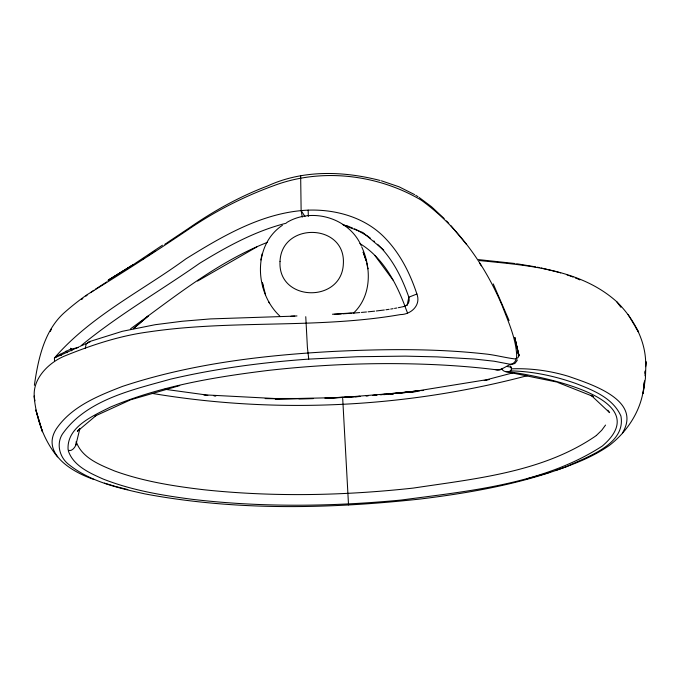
<?xml version="1.0" encoding="UTF-8"?>
<svg xmlns="http://www.w3.org/2000/svg" width="680" height="680" viewBox="0 0 680 680"><rect width="100%" height="100%" fill="white"/><g stroke="black" fill="none" stroke-linecap="round" stroke-linejoin="round"><path stroke-width="1.02" d="M76.228 441.635C77.291 445.714 71.409 452.659 68.119 450.024C66.283 426.929 93.126 415.854 110.185 407.201C160.14 386.053 214.217 377.085 267.767 370.481C324.836 364.021 382.44 362.024 439.807 364.897C457.904 365.849 475.983 367.293 493.969 369.495C496.842 369.801 500.361 370.923 502.596 368.381M34.969 400.792C30.217 381.012 47.507 363.094 64.609 356.023C91.724 345.015 119.765 335.716 148.903 331.882C232.22 319.524 317.297 329.069 400.375 314.585C410.312 314.611 420.333 306.161 417.392 295.545C410.771 275 401.089 254.975 386.129 239.173C366.512 217.804 336.515 209.159 308.168 210.137L308.329 216.385M348.525 504.917L342.72 398.837M305.762 316.693L307.411 347.539L308.754 359.108L357.587 356.728L405.356 356.125L437.036 356.889L474.512 359.057L494.113 361.216L511.454 364.514L514.854 363.486L516.91 360.85M645.014 375.768L645.362 370.727M645.643 366.699C646.671 342.057 633.947 318.597 616.675 301.665C579.649 268.49 526.635 265.396 479.502 260.559M282.396 225.284C252.297 245.488 254.822 292.663 279.735 315.953M644.096 382.772C643.008 407.397 628.838 430.406 609.535 445.289C593.223 456.756 574.447 464.075 555.67 470.424M644.954 373.269L645.141 371.161M645.617 365.882L646 361.658L645.396 378.454L643.144 393.337L644.487 380.911M510.331 366.01C514.854 372.291 504.194 373.736 501.865 369.01M34.365 385.322C38.072 359.703 43.962 331.1 64.005 312.953C71.323 306.442 79.008 300.348 87.031 294.738C121.031 273.743 154.708 252.221 187.833 229.831C214.617 211.446 243.678 196.537 274.244 185.495C321.725 167.662 377.927 174.547 421.175 200.107C457.648 226.329 484.755 264.486 502.146 305.6C508.13 321.249 515.38 337.017 516.621 353.931C516.979 357.467 516.213 361.377 513.052 363.486C507.254 364.743 501.05 371.526 495.1 369.521M407.082 305.43L408.841 297.194C402.024 277.772 392.589 258.697 377.57 244.29M262.208 253.725L260.805 259.998M75.794 445.238L79.909 428.51M517.106 360.366L517.267 359.865M50.354 331.415L51.527 328.644M605.548 425.068L601.698 430.287L596.309 435.523M622.54 432.837C642.141 400.12 591.498 384.387 568.497 376.337C550.027 370.71 530.655 368.067 511.343 368.849M79.466 429.003L77.359 431.315L96.356 415.344L95.055 416.058L130.679 399.772L179.732 385.585M401.319 307.079L404.94 306.298L407.524 312.987M354.101 312.553C371.552 295.383 371.475 267.852 361.675 246.789M81.107 345.661C118.244 315.019 160.174 290.921 199.554 263.347C226.686 246.713 255.196 230.996 286.246 223.21M148.41 315.834L133.339 328.678L147.892 316.302M596.029 435.752C542.946 472.396 475.363 478.669 413.304 488.079C343.842 495.686 273.504 497.139 203.957 489.753C173.689 486.192 143.242 481.397 114.495 470.942C99.96 464.856 82.034 458.031 76.296 441.906M81.626 299.498L82.807 298.554M130.619 328.763C174.191 297.245 216.869 262.335 267.325 242.361M85.867 296.166L87.116 295.214M90.61 292.621L93.831 290.334M95.489 289.178L106.709 281.92M153.612 251.88L154.904 251.005M152.966 252.323L147.458 256.028M164.806 244.299L166.149 243.389M166.821 242.939L168.172 242.029M168.844 241.57L188.615 228.37C213.248 211.191 239.632 196.486 267.775 185.895C302.931 169.685 343.298 170.986 380.12 180.472M162.469 245.191L133.518 264.512L108.553 280.007L133.05 264.826L107.941 280.373M142.078 259.624L144.083 258.289M197.582 281.061L256.929 246.865M78.566 347.412L69.921 349.495L58.939 354.969L54.434 357.977L54.519 361.156M286.705 222.547C312.248 207.026 349.052 218.05 361.19 245.607M78.786 346.978L54.434 357.977C90.678 315.996 141.78 291.133 185.98 258.8C223.227 235.705 263.304 212.083 308.168 210.137M79.662 346.579L80.529 346.179M81.388 345.78L82.254 345.389M83.121 344.998L83.98 344.615M84.838 344.233L86.555 343.468M87.414 343.094L88.272 342.712M89.131 342.337L89.99 341.964M416.95 293.99L408.841 297.194L409.216 300.297L408.519 302.982L406.691 305.277L404.277 306.408M546.881 473.212L549.831 472.285M527.629 375.598C405.943 407.822 276.522 414.188 152.328 393.431M545.904 473.526L526.991 478.839M486.514 379.78L513.188 372.767M489.183 379.534L484.237 380.553M400.579 307.232L398.335 307.692M396.839 307.989L394.57 308.405M393.057 308.669L390.711 309.06M487.381 379.584L417.248 390.923L395.632 393.44M389.13 309.306L385.934 309.774M384.336 309.995L376.261 310.981M419.909 390.873L416.151 391.323M421.778 390.635L423.649 390.405M414.264 391.544L410.49 391.986M393.303 393.788L390.422 394.06L393.575 393.677M390.507 394.034L393.661 393.677M395.769 393.44L416.789 391.059L379.856 394.714M403.835 392.717L406.7 392.411M374.637 311.159L368.109 311.822M397.146 393.405L400.979 393.023M366.137 396.066L368.092 395.921M372.47 395.437L376.695 395.021M366.469 311.975L361.445 312.426M373.473 395.403L376.618 395.123M380.8 394.74L384.99 394.357M388.135 394.077L393.372 393.601M395.462 393.414L416.415 391.519L342.618 397.469L325.907 398.14M383.656 394.672L385.594 394.502M359.771 312.57L353.056 313.115M374.918 395.403L376.865 395.25M351.373 313.242L342.941 313.828M308.754 359.108C262.284 362.398 215.925 368.534 170.535 379.159C132.413 389.938 86.334 399.644 62.262 434.316C55.972 444.516 59.857 457.997 69.3 464.89C90.848 481.916 118.549 488.044 144.823 493.875C235.526 510.892 328.89 508.954 420.282 499.018C469.948 492.889 519.715 484.185 566.721 466.582C586.101 456.994 626.195 444.796 620.925 416.032C612.935 397.978 593.113 390.175 575.807 383.477C554.931 376.116 532.984 371.322 510.79 370.898M332.435 314.228L354.552 312.783M355.368 396.78L360.273 396.474M341.258 313.939L334.296 314.356M351.441 397.018L343.57 397.451M290.964 316.243L296.981 315.936M324.861 398.115L360 396.372L342.618 397.469L275.264 399.032L313.327 398.531M294.746 316.115L210.452 318.911L182.163 321.257L155.193 324.7L122.29 331.313L88.825 341.81L86.147 344.097L85.306 348.304M327.981 398.14L342.592 397.264L342.661 398.055M313.395 398.574L298.877 398.82M313.352 398.48L274.499 398.497L206.048 394.927L164.67 389.249M279.37 398.82L265.175 398.591M478.508 259.607L514.998 263.517M214.021 395.938L215.806 396.091M207.816 395.403L203.957 395.046M516.587 263.738L535.44 266.832M508.946 371.781C538.313 375.827 658.937 397.732 602.25 446.088C542.997 484.423 469.387 490.883 401.166 500.055C331.687 506.651 261.435 507.492 192.049 499.29C161.84 495.346 131.41 490.238 102.96 478.958C89.556 472.948 73.415 465.894 68.314 450.865M507.271 366.537L511.326 367.175M537.353 267.197L539.231 267.572M505.469 371.569L556.673 382.007M541.093 267.962L558.255 272.195M127.823 489.591L116.153 486.616M381.438 180.82L399.067 186.813L414.604 194.607M115.226 486.362L104.414 483.123M559.836 272.654L560.66 272.901M345.635 225.454L346.23 225.65M567.01 274.907L567.766 275.171M342.405 224.468L352.113 227.783L351.534 227.545M347.429 226.041L348.611 226.449M568.523 275.425L569.262 275.689M570.001 275.952L571.463 276.488M572.178 276.751L572.994 277.058M94.146 479.527C74.4 472.974 40.095 454.146 56.312 428.927C71.409 406.538 98.166 395.828 122.459 386.41C190.383 363.868 262.072 355.308 333.276 351.433C384.736 348.959 436.56 348.355 487.806 354.238C496.332 355.351 504.679 357.484 513.188 358.7C515.822 359.558 519.214 357.909 518.899 354.841L514.7 337.39L518.908 355.767L514.769 337.535M343.409 225.088L362.907 232.534L383.775 250.147M557.829 382.483L593.555 396.601L592.203 396.032M575.373 277.984L576.912 278.613M577.677 278.936L578.425 279.25M579.164 279.574L579.895 279.888M354.543 228.82L355.351 229.177M356.15 229.551L367.378 235.994M359.89 243.567C382.534 257.32 395.709 281.699 404.812 305.771M415.752 195.304L418.03 196.732M419.161 197.464L431.536 206.745L444.159 218.543M367.71 236.224L368.381 236.691M368.713 236.921L370.345 238.127M373.855 240.932L374.476 241.468M590.996 395.182L609.62 412.666L607.741 410.184M517.871 353.183L518.899 354.841M446.488 220.949L448.74 223.321M616.675 301.665L620.917 307.267M450.967 225.726L466.616 244.528M60.333 354.221L61.319 355.394M374.96 255.612L392.998 280.075M67.184 352.725L66.062 351.084M300.653 175.661L301.129 210.519L304.98 216.546M57.52 456.892C43.435 439.722 36.04 417.894 34.077 395.973M70.499 348.219L71.655 350.37M479.562 263.067L481.329 265.837M628.082 314.491L638.622 332.18L636.242 328.168M268.583 301.656L269.297 302.949M493.255 283.9L509.082 320.543M265.548 294.738L262.488 283.067M38.276 417.988L35.828 409.972L42.432 431.766L38.581 418.99M302.286 217.09L301.129 210.519M366.741 263.067L367.863 268.846L367.744 268.243M262.514 282.854L263.092 286.96M71.748 350.829L71.561 348.789M280.024 261.4C277.55 301.997 341.793 303.577 343.357 263.772C345.831 223.176 281.588 221.603 280.024 261.4M365.245 257.865L363.128 252.076L366.316 261.069L365.245 257.865"/></g></svg>
